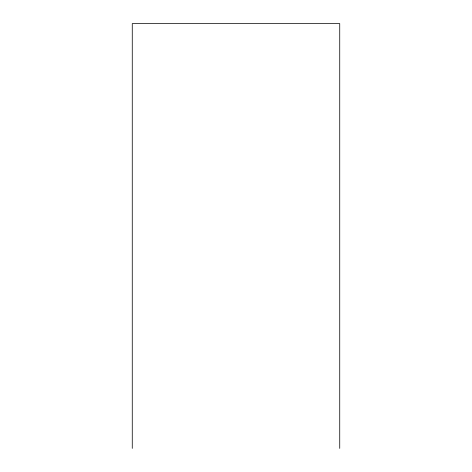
<?xml version="1.0" encoding="UTF-8"?>
<svg xmlns="http://www.w3.org/2000/svg" width="472" height="472" viewBox="0 0 472 472"><rect width="100%" height="100%" fill="white"/><g stroke="black" fill="none" stroke-linecap="round" stroke-linejoin="round"><path stroke-width="0.71" d="M339.734 448.4L339.734 23.6L132.266 23.6L132.266 448.4"/></g></svg>
